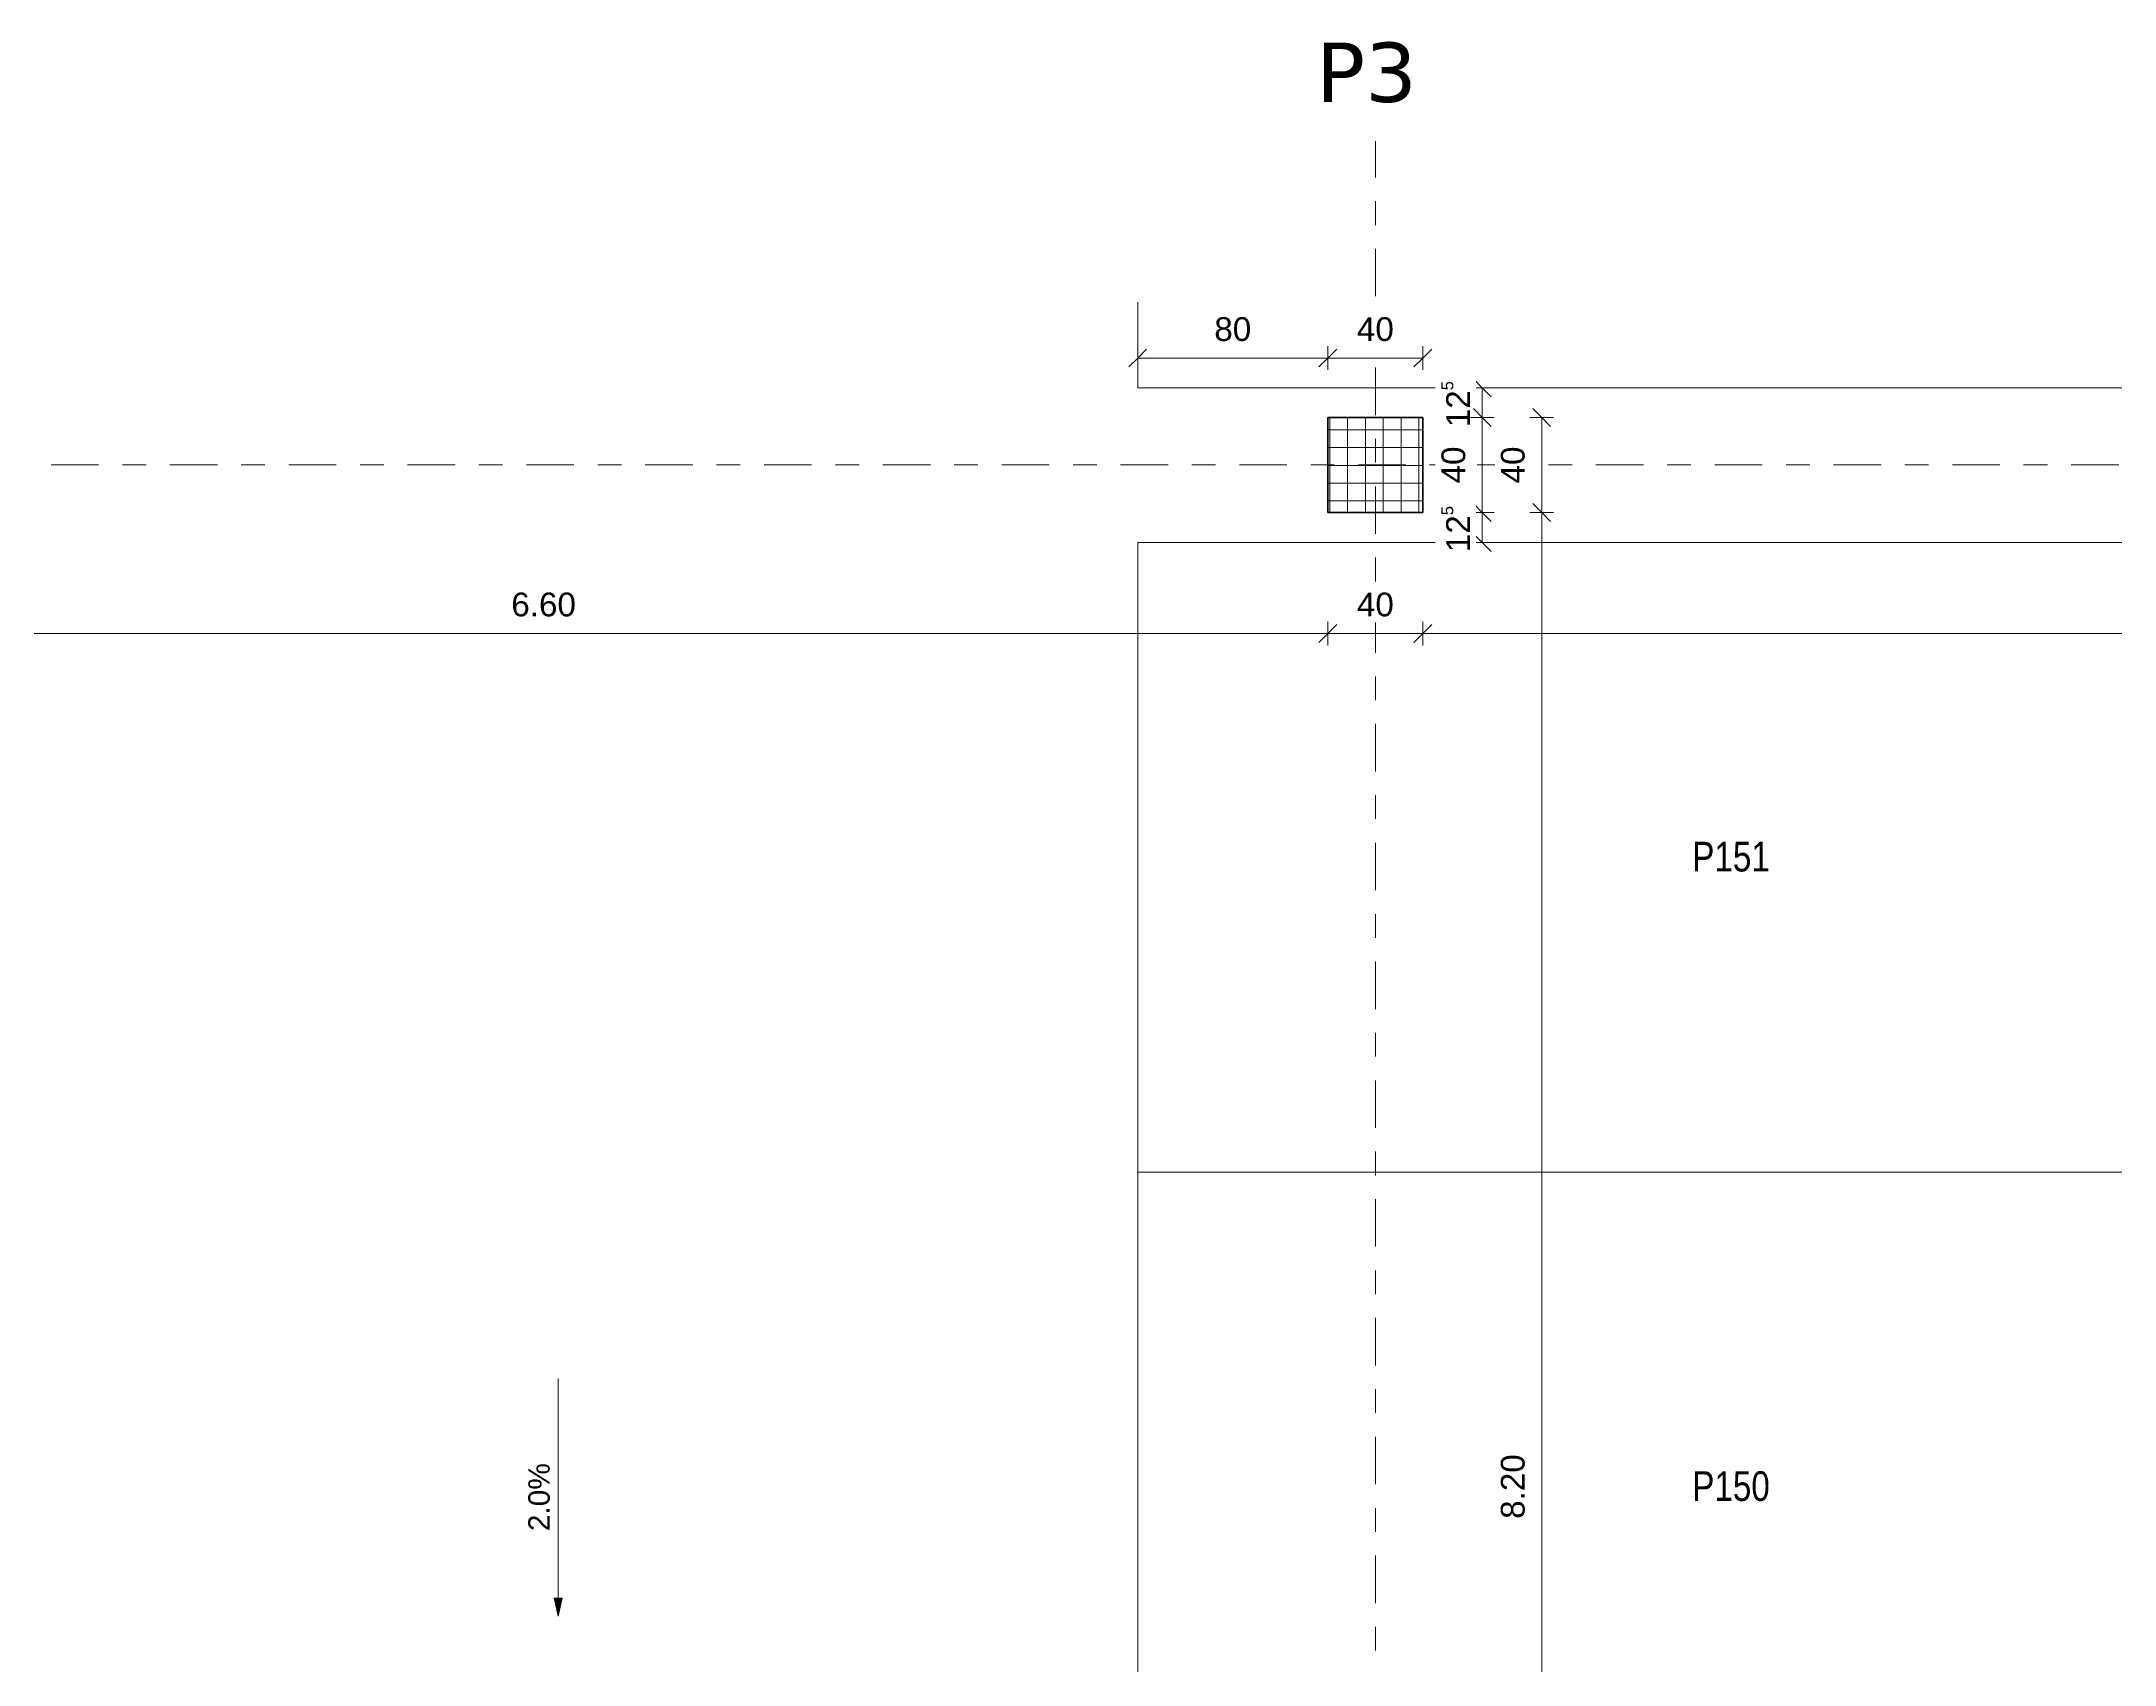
# Model space of a CAD drawing. Header units: metres. Extents: x -85.4 to -16.9, y -21.5 to 5.8.
# Drawn here: x -72.32 to -63.6, y -1.07 to 5.76 of the extents above; entities that cross this region are included whole.
import ezdxf

# ---------------------------------------------------------------- set-up
doc = ezdxf.new("R2010")
doc.units = ezdxf.units.M
doc.linetypes.add('_Rasterlinie_', pattern=[0.375, 0.2, -0.05, 0.075, -0.05])
for name, color, linetype, lineweight in [('A-____-____-DIMS', 7, 'Continuous', 5), ('A-____-____-DIMS-50', 7, 'Continuous', 5), ('C-PRKG-____-IDEN', 7, 'Continuous', 5), ('C-PRKG-____-OTLN', 7, 'Continuous', 9), ('G-____-____-DIMS', 7, 'Continuous', 5), ('S-COLS-____-MCUT', 7, 'Continuous', 35), ('S-COLS-____-OTLN', 7, 'Continuous', 9), ('S-GRID-____-OTLN', 7, 'Continuous', 5)]:
    doc.layers.add(name, color=color, linetype=linetype, lineweight=lineweight)
doc.layers.add('S-GRID-____-IDEN', color=7, linetype='Continuous', lineweight=9, true_color=0x5555aa)
doc.styles.add('Arial', font='arial.ttf', dxfattribs={"height": 0.09})
doc.styles.add('Arial_2', font='arial.ttf', dxfattribs={"height": 0.1})
doc.styles.add('Arial_3', font='arial.ttf', dxfattribs={"width": 0.8, "height": 0.125})
doc.styles.add('Verdana_B', font='verdana.ttf', dxfattribs={"height": 0.25})
doc.dimstyles.new('SUB_Rohbau_fein', dxfattribs={"dimscale": 0.3048, "dimtxt": 0.102026, "dimasz": 0.246063, "dimexe": 0.164042, "dimexo": 0.0625, "dimgap": 0.123031, "dimtad": 1, "dimdec": 1, "dimlfac": 100, "dimrnd": 0.5, "dimdsep": 46, "dimtxsty": 'Arial_2', "dimblk1": 'OBLIQUE', "dimblk2": 'OBLIQUE', "dimsah": 1, "dimcen": 0.09, "dimazin": 0, "dimtfac": 1, "dimtdec": 4, "dimtix": 1, "dimtmove": 0, "dimatfit": 3, "dimfxl": 0.164042, "dimfxlon": 1, "dimtvp": 1, "dimtfill": 1, "dimtolj": 1, "dimtzin": 0, "dimarcsym": 2})
doc.dimstyles.new('SUB_Rohbau_fein_1', dxfattribs={"dimscale": 0.3048, "dimtxt": 0.102026, "dimasz": 0.246063, "dimexe": 0.164042, "dimexo": 0.0625, "dimgap": 0.123031, "dimtad": 1, "dimrnd": 0.005, "dimzin": 0, "dimdsep": 46, "dimtxsty": 'Arial_2', "dimblk1": 'OBLIQUE', "dimblk2": 'OBLIQUE', "dimsah": 1, "dimcen": 0.09, "dimazin": 0, "dimtfac": 1, "dimtdec": 4, "dimtix": 1, "dimtmove": 0, "dimatfit": 3, "dimfxl": 0.164042, "dimfxlon": 1, "dimtvp": 1, "dimtfill": 1, "dimtolj": 1, "dimtzin": 0, "dimarcsym": 2})

# ---------------------------------------------------------------- blocks, each defined once
blk = doc.blocks.new('PP_Parkplatz - 2650 x 5000-V10--01_UG_OK_FFB_AF_lu')
at = {"layer": 'C-PRKG-____-OTLN', "color": 253, "true_color": 0x999999}
for p, q in [((-67.708, 4.3016), (-67.708, 4.6615)), ((-67.708, 4.6615), (-67.708, 4.3015)), ((-67.708, 4.3016), (-67.708, 4.6615)), ((-62.708, 4.3016), (-62.708, 4.6615)), ((-62.708, 4.3015), (-62.708, 4.6615)), ((-62.708, 4.6615), (-62.708, 4.3016)), ((-67.708, 4.3016), (-62.708, 4.3016)), ((-62.708, 4.3016), (-67.708, 4.3016)), ((-67.708, 4.3016), (-67.708, 4.3015)), ((-67.708, 4.3015), (-62.708, 4.3015)), ((-62.708, 4.3015), (-62.708, 4.3016))]:
    blk.add_line(p, q, dxfattribs=at)
blk = doc.blocks.new('PP_Parkplatz - 2650 x 5000-V11--01_UG_OK_FFB_AF_lu')
at = {"layer": 'C-PRKG-____-OTLN', "color": 253, "true_color": 0x999999}
for p, q in [((-67.708, -1.649), (-62.708, -1.649)), ((-67.708, -1.649), (-67.708, -4.2984)), ((-67.708, -1.649), (-67.708, -4.2984)), ((-62.708, -1.649), (-67.708, -1.649)), ((-67.708, -1.649), (-62.708, -1.649)), ((-67.708, -4.2984), (-67.708, -1.649)), ((-67.708, -1.649), (-67.708, -1.649)), ((-62.708, -1.649), (-62.708, -4.2984)), ((-62.708, -4.2984), (-62.708, -1.649)), ((-62.708, -1.649), (-62.708, -4.2984)), ((-62.708, -1.649), (-62.708, -1.649)), ((-67.708, -4.2984), (-62.708, -4.2984)), ((-67.708, -4.2984), (-62.708, -4.2984)), ((-62.708, -4.2984), (-67.708, -4.2984)), ((-67.708, -4.2984), (-67.708, -4.2984)), ((-62.708, -4.2984), (-62.708, -4.2984))]:
    blk.add_line(p, q, dxfattribs=at)
blk = doc.blocks.new('DIMBLOCK134--01_UG_OK_FFB_AF_lu')
at = {"layer": 'A-____-____-DIMS-50'}
for p, q in [((-66.008, 3.7766), (-66.058, 3.7766)), ((-66.008, 3.7766), (-66.0455, 3.8141)), ((-66.008, -4.4234), (-66.008, 3.7766)), ((-66.008, 3.7766), (-65.9705, 3.7391)), ((-66.008, 3.7766), (-65.958, 3.7766)), ((-66.008, -4.4234), (-66.058, -4.4234)), ((-66.008, -4.4234), (-66.0455, -4.3859)), ((-66.008, -4.4234), (-65.9705, -4.4609)), ((-66.008, -4.4234), (-65.958, -4.4234))]:
    blk.add_line(p, q, dxfattribs=at)
at = {"layer": 'A-____-____-DIMS-50', "color": 0, "insert": (-66.18, -0.4591), "char_height": 0.1, "width": 0.325653, "attachment_point": 1, "rotation": 90, "line_spacing_factor": 0.941778, "style": 'Arial_2', "bg_fill": 3, "box_fill_scale": 1.25, "bg_fill_color": 256, "bg_fill_true_color": 13158600, "bg_fill_transparency": 0}
blk.add_mtext('8.20', dxfattribs=at)
blk = doc.blocks.new('_Oblique')
at = {"color": 0, "linetype": 'ByBlock', "lineweight": -2}
blk.add_line((-0.5, -0.5), (0.5, 0.5), dxfattribs=at)
blk = doc.blocks.new('DIMBLOCK135--01_UG_OK_FFB_AF_lu')
at = {"layer": 'A-____-____-DIMS-50'}
for p, q in [((-66.008, 4.1766), (-66.0455, 4.2141)), ((-66.008, 4.1766), (-66.058, 4.1766)), ((-66.008, 3.7766), (-66.008, 4.1766)), ((-66.008, 4.1766), (-65.9705, 4.1391)), ((-66.008, 4.1766), (-65.958, 4.1766)), ((-66.008, 3.7766), (-66.058, 3.7766)), ((-66.008, 3.7766), (-66.0455, 3.8141)), ((-66.008, 3.7766), (-65.9705, 3.7391)), ((-66.008, 3.7766), (-65.958, 3.7766))]:
    blk.add_line(p, q, dxfattribs=at)
at = {"layer": 'A-____-____-DIMS-50', "color": 0, "insert": (-66.18, 3.899), "char_height": 0.1, "width": 0.186088, "attachment_point": 1, "rotation": 90, "line_spacing_factor": 0.941778, "style": 'Arial_2', "bg_fill": 3, "box_fill_scale": 1.25, "bg_fill_color": 256, "bg_fill_true_color": 13158600, "bg_fill_transparency": 0}
blk.add_mtext('40', dxfattribs=at)
blk = doc.blocks.new('DIMBLOCK136--01_UG_OK_FFB_AF_lu')
at = {"layer": 'A-____-____-DIMS-50'}
for p, q in [((-66.258, 4.3016), (-66.308, 4.3016)), ((-66.258, 4.3016), (-66.2955, 4.3391)), ((-66.258, 4.3016), (-66.258, 4.1766)), ((-66.258, 4.3016), (-66.2205, 4.2641)), ((-66.258, 4.3016), (-66.208, 4.3016)), ((-66.258, 4.1766), (-66.2955, 4.2141)), ((-66.258, 4.1766), (-66.308, 4.1766)), ((-66.258, 4.1766), (-66.2205, 4.1391)), ((-66.258, 4.1766), (-66.208, 4.1766))]:
    blk.add_line(p, q, dxfattribs=at)
at = {"layer": 'A-____-____-DIMS-50', "color": 0, "insert": (-66.43, 4.1355), "char_height": 0.1, "width": 0.248525, "attachment_point": 1, "rotation": 90, "line_spacing_factor": 0.941778, "style": 'Arial_2', "bg_fill": 3, "box_fill_scale": 1.25, "bg_fill_color": 256, "bg_fill_true_color": 13158600, "bg_fill_transparency": 0}
blk.add_mtext('12\\A2\\H0.5x;\\S5^  ;\\H2x;', dxfattribs=at)
blk = doc.blocks.new('DIMBLOCK137--01_UG_OK_FFB_AF_lu')
at = {"layer": 'A-____-____-DIMS-50'}
for p, q in [((-66.258, 4.1766), (-66.2955, 4.2141)), ((-66.258, 4.1766), (-66.308, 4.1766)), ((-66.258, 4.1766), (-66.258, 3.7766)), ((-66.258, 4.1766), (-66.2205, 4.1391)), ((-66.258, 4.1766), (-66.208, 4.1766)), ((-66.258, 3.7766), (-66.308, 3.7766)), ((-66.258, 3.7766), (-66.2955, 3.8141)), ((-66.258, 3.7766), (-66.2205, 3.7391)), ((-66.258, 3.7766), (-66.208, 3.7766))]:
    blk.add_line(p, q, dxfattribs=at)
at = {"layer": 'A-____-____-DIMS-50', "color": 0, "insert": (-66.43, 3.899), "char_height": 0.1, "width": 0.186088, "attachment_point": 1, "rotation": 90, "line_spacing_factor": 0.941778, "style": 'Arial_2', "bg_fill": 3, "box_fill_scale": 1.25, "bg_fill_color": 256, "bg_fill_true_color": 13158600, "bg_fill_transparency": 0}
blk.add_mtext('40', dxfattribs=at)
blk = doc.blocks.new('DIMBLOCK138--01_UG_OK_FFB_AF_lu')
at = {"layer": 'A-____-____-DIMS-50'}
for p, q in [((-66.258, 3.7766), (-66.308, 3.7766)), ((-66.258, 3.7766), (-66.2955, 3.8141)), ((-66.258, 3.7766), (-66.258, 3.6499)), ((-66.258, 3.7766), (-66.2205, 3.7391)), ((-66.258, 3.7766), (-66.208, 3.7766)), ((-66.258, 3.6499), (-66.2955, 3.6874)), ((-66.258, 3.6499), (-66.308, 3.6499)), ((-66.258, 3.6499), (-66.2205, 3.6124)), ((-66.258, 3.6499), (-66.208, 3.6499))]:
    blk.add_line(p, q, dxfattribs=at)
at = {"layer": 'A-____-____-DIMS-50', "color": 0, "insert": (-66.43, 3.6097), "char_height": 0.1, "width": 0.248525, "attachment_point": 1, "rotation": 90, "line_spacing_factor": 0.941778, "style": 'Arial_2', "bg_fill": 3, "box_fill_scale": 1.25, "bg_fill_color": 256, "bg_fill_true_color": 13158600, "bg_fill_transparency": 0}
blk.add_mtext('12\\A2\\H0.5x;\\S5^  ;\\H2x;', dxfattribs=at)
blk = doc.blocks.new('DIMBLOCK139--01_UG_OK_FFB_AF_lu')
at = {"layer": 'A-____-____-DIMS-50'}
for p, q in [((-66.908, 4.4266), (-66.908, 4.4766)), ((-66.908, 4.4266), (-66.8705, 4.4641)), ((-66.508, 4.4266), (-66.508, 4.4766)), ((-66.508, 4.4266), (-66.4705, 4.4641)), ((-66.908, 4.4266), (-66.9455, 4.3891)), ((-66.508, 4.4266), (-66.908, 4.4266)), ((-66.908, 4.4266), (-66.908, 4.3766)), ((-66.508, 4.4266), (-66.5455, 4.3891)), ((-66.508, 4.4266), (-66.508, 4.3766))]:
    blk.add_line(p, q, dxfattribs=at)
at = {"layer": 'A-____-____-DIMS-50', "color": 0, "insert": (-66.7856, 4.5986), "char_height": 0.1, "width": 0.186088, "attachment_point": 1, "line_spacing_factor": 0.941778, "style": 'Arial_2', "bg_fill": 3, "box_fill_scale": 1.25, "bg_fill_color": 256, "bg_fill_true_color": 13158600, "bg_fill_transparency": 0}
blk.add_mtext('40', dxfattribs=at)
blk = doc.blocks.new('DIMBLOCK140--01_UG_OK_FFB_AF_lu')
at = {"layer": 'A-____-____-DIMS-50'}
for p, q in [((-67.708, 4.4266), (-67.708, 4.4766)), ((-67.708, 4.4266), (-67.6705, 4.4641)), ((-66.908, 4.4266), (-66.908, 4.4766)), ((-66.908, 4.4266), (-66.8705, 4.4641)), ((-67.708, 4.4266), (-67.7455, 4.3891)), ((-66.908, 4.4266), (-67.708, 4.4266)), ((-67.708, 4.4266), (-67.708, 4.3766)), ((-66.908, 4.4266), (-66.9455, 4.3891)), ((-66.908, 4.4266), (-66.908, 4.3766))]:
    blk.add_line(p, q, dxfattribs=at)
at = {"layer": 'A-____-____-DIMS-50', "color": 0, "insert": (-67.3856, 4.5986), "char_height": 0.1, "width": 0.186088, "attachment_point": 1, "line_spacing_factor": 0.941778, "style": 'Arial_2', "bg_fill": 3, "box_fill_scale": 1.25, "bg_fill_color": 256, "bg_fill_true_color": 13158600, "bg_fill_transparency": 0}
blk.add_mtext('80', dxfattribs=at)
blk = doc.blocks.new('DIMBLOCK229--01_UG_OK_FFB_AF_lu')
at = {"layer": 'A-____-____-DIMS-50'}
for p, q in [((-73.508, 3.2675), (-73.508, 3.3175)), ((-66.908, 3.2675), (-66.908, 3.3175)), ((-73.508, 3.2675), (-73.5455, 3.23)), ((-73.508, 3.2675), (-73.4705, 3.305)), ((-73.508, 3.2675), (-66.908, 3.2675)), ((-73.508, 3.2675), (-73.508, 3.2175)), ((-66.908, 3.2675), (-66.9455, 3.23)), ((-66.908, 3.2675), (-66.8705, 3.305)), ((-66.908, 3.2675), (-66.908, 3.2175))]:
    blk.add_line(p, q, dxfattribs=at)
at = {"layer": 'A-____-____-DIMS-50', "color": 0, "insert": (-70.3437, 3.4396), "char_height": 0.1, "width": 0.325653, "attachment_point": 1, "line_spacing_factor": 0.941778, "style": 'Arial_2', "bg_fill": 3, "box_fill_scale": 1.25, "bg_fill_color": 256, "bg_fill_true_color": 13158600, "bg_fill_transparency": 0}
blk.add_mtext('6.60', dxfattribs=at)
blk = doc.blocks.new('DIMBLOCK230--01_UG_OK_FFB_AF_lu')
at = {"layer": 'A-____-____-DIMS-50'}
for p, q in [((-66.908, 3.2675), (-66.908, 3.3175)), ((-66.508, 3.2675), (-66.508, 3.3175)), ((-66.908, 3.2675), (-66.9455, 3.23)), ((-66.908, 3.2675), (-66.8705, 3.305)), ((-66.908, 3.2675), (-66.508, 3.2675)), ((-66.908, 3.2675), (-66.908, 3.2175)), ((-66.508, 3.2675), (-66.5455, 3.23)), ((-66.508, 3.2675), (-66.4705, 3.305)), ((-66.508, 3.2675), (-66.508, 3.2175))]:
    blk.add_line(p, q, dxfattribs=at)
at = {"layer": 'A-____-____-DIMS-50', "color": 0, "insert": (-66.7856, 3.4396), "char_height": 0.1, "width": 0.186088, "attachment_point": 1, "line_spacing_factor": 0.941778, "style": 'Arial_2', "bg_fill": 3, "box_fill_scale": 1.25, "bg_fill_color": 256, "bg_fill_true_color": 13158600, "bg_fill_transparency": 0}
blk.add_mtext('40', dxfattribs=at)
blk = doc.blocks.new('DIMBLOCK231--01_UG_OK_FFB_AF_lu')
at = {"layer": 'A-____-____-DIMS-50'}
for p, q in [((-66.508, 3.2675), (-66.508, 3.3175)), ((-58.908, 3.2675), (-58.908, 3.3175)), ((-66.508, 3.2675), (-66.5455, 3.23)), ((-66.508, 3.2675), (-66.4705, 3.305)), ((-66.508, 3.2675), (-58.908, 3.2675)), ((-66.508, 3.2675), (-66.508, 3.2175)), ((-58.908, 3.2675), (-58.9455, 3.23)), ((-58.908, 3.2675), (-58.8705, 3.305)), ((-58.908, 3.2675), (-58.908, 3.2175))]:
    blk.add_line(p, q, dxfattribs=at)
at = {"layer": 'A-____-____-DIMS-50', "color": 0, "insert": (-62.8437, 3.4396), "char_height": 0.1, "width": 0.325653, "attachment_point": 1, "line_spacing_factor": 0.941778, "style": 'Arial_2', "bg_fill": 3, "box_fill_scale": 1.25, "bg_fill_color": 256, "bg_fill_true_color": 13158600, "bg_fill_transparency": 0}
blk.add_mtext('7.60', dxfattribs=at)

msp = doc.modelspace()

# ---------------------------------------------------------------- hatches: boundary and pattern name
at = {"layer": 'G-____-____-DIMS'}
msp.add_hatch(color=256, dxfattribs=at).paths.add_polyline_path([(-70.146, -0.8682), (-70.1294, -0.7932), (-70.1627, -0.7932)])
at = {"layer": 'S-COLS-____-OTLN'}
h = msp.add_hatch(dxfattribs=at)
h.set_pattern_fill('FP_2', color=256, style=0, pattern_type=2)
h.set_pattern_definition([(0, (0, 0), (0, 0.075), []), (90, (0, 0), (-0.075, 5e-18), [])])
h.paths.add_polyline_path([(-66.908, 3.7766), (-66.508, 3.7766), (-66.508, 4.1766), (-66.908, 4.1766)])

# ---------------------------------------------------------------- linework, layer by layer
at = {"layer": 'G-____-____-DIMS'}
for p, q in [((-70.1294, -0.7932), (-70.1627, -0.7932)), ((-70.1627, -0.7932), (-70.146, -0.8682)), ((-70.146, -0.8682), (-70.1294, -0.7932))]:
    msp.add_line(p, q, dxfattribs=at)
at = {"layer": 'S-COLS-____-MCUT'}
for p, q in [((-66.508, 4.1766), (-66.908, 4.1766)), ((-66.908, 4.1766), (-66.908, 3.7766)), ((-66.508, 3.7766), (-66.508, 4.1766)), ((-66.908, 3.7766), (-66.508, 3.7766))]:
    msp.add_line(p, q, dxfattribs=at)
at = {"layer": 'S-GRID-____-OTLN', "color": 8, "linetype": '_Rasterlinie_', "true_color": 0x808080}
for p, q in [((-66.708, -7.8134), (-66.708, 5.3402)), ((-80.7802, 3.9766), (-33.0021, 3.9766))]:
    msp.add_line(p, q, dxfattribs=at)

# ---------------------------------------------------------------- block references
at = {"layer": 'C-PRKG-____-OTLN', "color": 253, "true_color": 0x999999}
for name, p in [('PP_Parkplatz - 2650 x 5000-V10--01_UG_OK_FFB_AF_lu', (0, 0)), ('PP_Parkplatz - 2650 x 5000-V11--01_UG_OK_FFB_AF_lu', (0, 5.2989)), ('PP_Parkplatz - 2650 x 5000-V11--01_UG_OK_FFB_AF_lu', (0, 2.6495))]:
    msp.add_blockref(name, p, dxfattribs=at)

# ---------------------------------------------------------------- texts
at = {"layer": 'G-____-____-DIMS', "insert": (-70.2721, -0.511), "char_height": 0.09, "width": 0.342666, "attachment_point": 1, "rotation": 90, "line_spacing_factor": 0.941778, "style": 'Arial', "bg_fill": 3, "box_fill_scale": 1.25, "bg_fill_color": 256, "bg_fill_true_color": 13158600, "bg_fill_transparency": 0}
msp.add_mtext('2.0%', dxfattribs=at)
at = {"layer": 'S-GRID-____-IDEN', "color": 8, "lineweight": 5, "true_color": 0x808080, "insert": (-66.9578, 5.7547), "char_height": 0.25, "width": 0.601266, "attachment_point": 1, "style": 'Verdana_B'}
msp.add_mtext('P3', dxfattribs=at)

# ---------------------------------------------------------------- next in the draw order: linework, layer by layer
at = {"layer": 'G-____-____-DIMS'}
msp.add_line((-70.146, 0.1318), (-70.146, -0.8682), dxfattribs=at)

# ---------------------------------------------------------------- next in the draw order: texts
at = {"layer": 'C-PRKG-____-IDEN', "char_height": 0.125, "width": 0.391223, "attachment_point": 1, "style": 'Arial_3', "bg_fill": 3, "box_fill_scale": 1.25, "bg_fill_color": 256, "bg_fill_true_color": 13158600, "bg_fill_transparency": 0}
for s, insert in [('P151', (-65.3746, 2.3907)), ('P150', (-65.3746, -0.2588))]:
    msp.add_mtext(s, dxfattribs=dict(at, insert=insert))

# ---------------------------------------------------------------- next in the draw order: dimensions: what is measured, and where the dimension line sits
at = {"layer": 'A-____-____-DIMS'}
dim = msp.add_linear_dim(base=(-66.008, 3.7766), p1=(-66.058, -4.4234), p2=(-66.058, 3.7766), angle=90, dimstyle='SUB_Rohbau_fein_1', override={"dimpost": '<>', "dimfxl": 8.2}, dxfattribs=at)
dim.commit()
dim.dimension.update_dxf_attribs({"geometry": 'DIMBLOCK134--01_UG_OK_FFB_AF_lu', "text_midpoint": (-66.0966, -0.3234)})
dim = msp.add_linear_dim(base=(-66.908, 3.2675), p1=(-73.508, 3.3175), p2=(-66.908, 3.3175), dimstyle='SUB_Rohbau_fein_1', override={"dimpost": '<>', "dimfxl": 6.6}, dxfattribs=at)
dim.commit()
dim.dimension.update_dxf_attribs({"geometry": 'DIMBLOCK229--01_UG_OK_FFB_AF_lu', "text_midpoint": (-70.208, 3.3561)})

# ---------------------------------------------------------------- next in the draw order: dimensions: what is measured, and where the dimension line sits
dim = msp.add_linear_dim(base=(-66.008, 4.1766), p1=(-66.058, 3.7766), p2=(-66.058, 4.1766), angle=90, dimstyle='SUB_Rohbau_fein', override={"dimpost": '<>', "dimfxl": 0.4}, dxfattribs=at)
dim.commit()
dim.dimension.update_dxf_attribs({"geometry": 'DIMBLOCK135--01_UG_OK_FFB_AF_lu', "text_midpoint": (-66.0966, 3.9766)})
dim = msp.add_linear_dim(base=(-66.508, 3.2675), p1=(-66.908, 3.3175), p2=(-66.508, 3.3175), dimstyle='SUB_Rohbau_fein', override={"dimpost": '<>', "dimfxl": 0.4}, dxfattribs=at)
dim.commit()
dim.dimension.update_dxf_attribs({"geometry": 'DIMBLOCK230--01_UG_OK_FFB_AF_lu', "text_midpoint": (-66.708, 3.3561)})

# ---------------------------------------------------------------- next in the draw order: dimensions: what is measured, and where the dimension line sits
dim = msp.add_linear_dim(base=(-66.258, 4.1766), p1=(-66.208, 4.3016), p2=(-66.308, 4.1766), angle=90, text='\\A1;12\\Q;{\\A1;{\\H0.5x;\\S5^ ;}}', dimstyle='SUB_Rohbau_fein', override={"dimpost": '<>', "dimfxl": 0.160078}, dxfattribs=at)
dim.commit()
dim.dimension.update_dxf_attribs({"geometry": 'DIMBLOCK136--01_UG_OK_FFB_AF_lu', "text_midpoint": (-66.3457, 4.2391)})
dim = msp.add_linear_dim(base=(-58.908, 3.2675), p1=(-66.508, 3.3175), p2=(-58.908, 3.3175), dimstyle='SUB_Rohbau_fein_1', override={"dimpost": '<>', "dimfxl": 7.6}, dxfattribs=at)
dim.commit()
dim.dimension.update_dxf_attribs({"geometry": 'DIMBLOCK231--01_UG_OK_FFB_AF_lu', "text_midpoint": (-62.708, 3.3561)})

# ---------------------------------------------------------------- next in the draw order: dimensions: what is measured, and where the dimension line sits
dim = msp.add_linear_dim(base=(-66.908, 4.4266), p1=(-66.508, 4.3766), p2=(-66.908, 4.3766), dimstyle='SUB_Rohbau_fein', override={"dimpost": '<>', "dimfxl": 0.4}, dxfattribs=at)
dim.commit()
dim.dimension.update_dxf_attribs({"geometry": 'DIMBLOCK139--01_UG_OK_FFB_AF_lu', "text_midpoint": (-66.708, 4.5151)})
dim = msp.add_linear_dim(base=(-66.258, 3.7766), p1=(-66.308, 4.1766), p2=(-66.308, 3.7766), angle=90, dimstyle='SUB_Rohbau_fein', override={"dimpost": '<>', "dimfxl": 0.4}, dxfattribs=at)
dim.commit()
dim.dimension.update_dxf_attribs({"geometry": 'DIMBLOCK137--01_UG_OK_FFB_AF_lu', "text_midpoint": (-66.3466, 3.9766)})

# ---------------------------------------------------------------- next in the draw order: dimensions: what is measured, and where the dimension line sits
dim = msp.add_linear_dim(base=(-67.708, 4.4266), p1=(-66.908, 4.3766), p2=(-67.708, 4.3766), dimstyle='SUB_Rohbau_fein', override={"dimpost": '<>', "dimfxl": 0.8}, dxfattribs=at)
dim.commit()
dim.dimension.update_dxf_attribs({"geometry": 'DIMBLOCK140--01_UG_OK_FFB_AF_lu', "text_midpoint": (-67.308, 4.5151)})
dim = msp.add_linear_dim(base=(-66.258, 3.6499), p1=(-66.308, 3.7766), p2=(-66.208, 3.6499), angle=90, text='\\A1;12\\Q;{\\A1;{\\H0.5x;\\S5^ ;}}', dimstyle='SUB_Rohbau_fein', override={"dimpost": '<>', "dimfxl": 0.161357}, dxfattribs=at)
dim.commit()
dim.dimension.update_dxf_attribs({"geometry": 'DIMBLOCK138--01_UG_OK_FFB_AF_lu', "text_midpoint": (-66.3457, 3.7132)})

doc.saveas('drawing.dxf')
